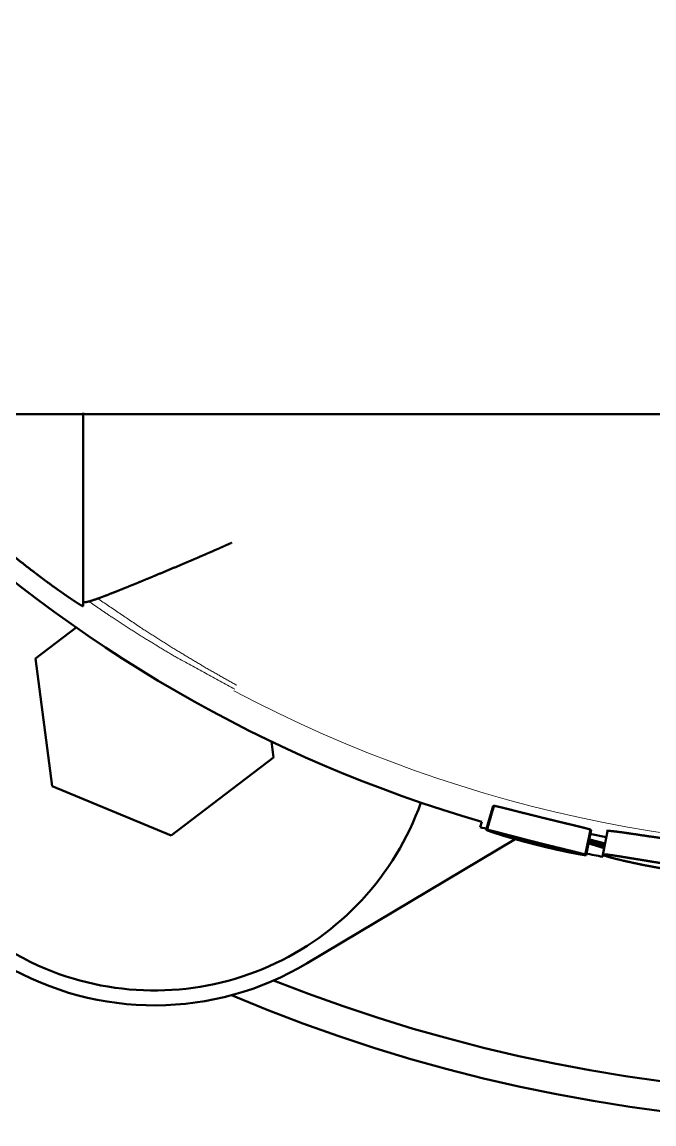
# Paper-space layout 'Layout1' of a CAD drawing. Header units: millimetres. Extents: x 69 to 348, y 30 to 269.
# Drawn here: x 221.08 to 229.57, y 224.98 to 239.8 of the extents above; entities that cross this region are included whole.
import ezdxf

# ---------------------------------------------------------------- set-up
doc = ezdxf.new("R2010")
doc.units = ezdxf.units.MM
doc.layers.add('170', color=7, linetype='Continuous', true_color=0xffffff)

psp = doc.layouts.get("Layout1")

# ---------------------------------------------------------------- linework, layer by layer
at = {"layer": '170', "color": 155, "linetype": 'Continuous', "lineweight": 13}
psp.add_line((221.896, 232), (221.896, 234.531), dxfattribs=at)
at = {"layer": '170', "color": 155, "linetype": 'Continuous', "lineweight": 50}
for p, q in [((221.257, 231.244), (221.803, 231.661)), ((221.48, 229.526), (221.257, 231.244)), ((224.427, 230.127), (224.455, 229.913)), ((224.455, 229.913), (223.079, 228.861)), ((223.079, 228.861), (221.48, 229.526)), ((227.408, 229.262), (227.315, 228.94)), ((227.234, 228.975), (227.255, 229.045)), ((227.327, 228.939), (227.322, 228.923)), ((228.727, 228.937), (228.656, 228.6)), ((228.928, 228.838), (228.705, 228.883)), ((228.727, 228.937), (228.716, 228.936)), ((224.909, 227.145), (227.702, 228.815)), ((228.679, 228.761), (228.899, 228.694)), ((228.684, 228.785), (228.904, 228.718)), ((228.687, 228.803), (228.909, 228.745)), ((228.69, 228.815), (228.911, 228.757))]:
    psp.add_line(p, q, dxfattribs=at)
for centre, radius, start, end in [((232.442, 246.983), 22, 247.125, 52.2806), ((232.442, 246.983), 21.6, 248.3062, 51.0994), ((232.446, 246.856), 18.552, 226.0839, 253.7517), ((222.856, 230.578), 3.8, 138.5787, 247.4), ((222.856, 230.578), 3.8, 247.4, 340.415), ((232.446, 246.856), 18.625, 253.7517, 254.1018), ((232.446, 246.856), 18.625, 258.2398, 258.9657), ((222.856, 230.578), 4, 239.7, 300.874)]:
    psp.add_arc(centre, radius, start, end, dxfattribs=at)
at = {"layer": '170', "color": 155, "linetype": 'Continuous', "lineweight": 13}
for centre, radius, start, end in [((222.856, 230.578), 3.8, 138.5787, 247.4), ((232.446, 246.856), 18.17, 242.0242, 307.8739), ((222.856, 230.578), 3.8, 247.4, 340.415)]:
    psp.add_arc(centre, radius, start, end, dxfattribs=at)
at = {"layer": '170', "color": 155, "linetype": 'Continuous', "lineweight": 50}
for points, knots in [([(244.889, 234.531), (244.172, 234.531), (243.45, 234.531), (241.992, 234.531), (240.51, 234.531), (238.997, 234.531), (237.441, 234.531), (235.83, 234.531), (235.417, 234.531), (235.001, 234.531), (234.168, 234.531), (232.492, 234.531), (231.65, 234.531), (231.228, 234.531), (230.806, 234.531), (229.144, 234.531), (227.533, 234.531), (225.963, 234.531), (225.19, 234.531), (224.426, 234.531), (223.671, 234.531), (222.185, 234.531), (220.725, 234.531), (220.002, 234.531)], [0, 0, 0.028823, 0.057818, 0.116394, 0.175942, 0.236762, 0.299261, 0.363992, 0.380604, 0.397313, 0.430809, 0.498128, 0.531957, 0.548914, 0.5659, 0.632675, 0.697388, 0.760484, 0.791544, 0.822251, 0.852578, 0.912277, 0.970963, 1, 1]), ([(223.896, 232.801), (223.852, 232.781), (223.83, 232.772), (223.808, 232.762), (223.764, 232.742), (223.72, 232.722), (223.633, 232.684), (223.545, 232.646), (223.458, 232.608), (223.372, 232.571), (223.287, 232.535), (223.203, 232.499), (223.038, 232.43), (222.877, 232.363), (222.799, 232.33), (222.722, 232.299), (222.648, 232.268), (222.577, 232.239), (222.508, 232.211), (222.441, 232.184), (222.409, 232.171), (222.378, 232.158), (222.347, 232.146), (222.317, 232.134), (222.207, 232.091), (222.112, 232.055), (222.091, 232.048), (222.071, 232.04), (222.051, 232.034), (222.033, 232.028), (222, 232.017), (221.972, 232.009), (221.929, 232), (221.903, 232)], [0, 0, 0.0224, 0.033616, 0.044816, 0.067178, 0.089507, 0.134005, 0.178314, 0.222377, 0.266012, 0.309064, 0.351554, 0.434795, 0.515571, 0.554976, 0.593518, 0.630814, 0.6668, 0.701473, 0.734774, 0.750906, 0.766678, 0.782086, 0.797072, 0.852046, 0.899052, 0.909545, 0.919531, 0.928994, 0.937921, 0.954003, 0.967714, 0.988256, 1, 1]), ([(221.896, 231.947), (221.89, 231.948), (221.872, 231.958), (221.858, 231.965), (221.842, 231.975), (221.823, 231.987), (221.802, 232.001), (221.778, 232.016), (221.752, 232.034), (221.738, 232.043), (221.724, 232.053), (221.709, 232.063), (221.694, 232.073), (221.662, 232.095), (221.629, 232.118), (221.595, 232.142), (221.558, 232.168), (221.483, 232.222), (221.404, 232.279), (221.364, 232.309), (221.323, 232.34), (221.281, 232.372), (221.239, 232.404), (221.154, 232.469), (221.069, 232.536), (220.982, 232.604), (220.896, 232.674)], [0, 0, 0.004981, 0.021433, 0.034034, 0.049455, 0.06744, 0.087912, 0.110763, 0.135975, 0.149442, 0.163419, 0.177845, 0.192684, 0.223674, 0.256292, 0.290535, 0.326297, 0.401238, 0.479976, 0.520693, 0.56229, 0.604545, 0.647205, 0.733562, 0.821275, 0.910296, 1, 1]), ([(221.903, 232), (221.898, 232.001), (221.896, 232)], [0, 0, 0.704178, 1, 1]), ([(227.419, 229.262), (227.421, 229.262), (227.429, 229.26), (227.438, 229.258), (227.449, 229.256), (227.461, 229.253), (227.49, 229.247), (227.526, 229.238), (227.566, 229.228), (227.611, 229.217), (227.635, 229.211), (227.686, 229.198), (227.768, 229.177), (227.855, 229.155), (227.885, 229.148), (227.945, 229.133), (228.006, 229.118), (228.068, 229.102), (228.13, 229.087), (228.191, 229.072), (228.251, 229.058), (228.31, 229.043), (228.423, 229.016), (228.524, 228.992), (228.569, 228.981), (228.59, 228.976), (228.61, 228.971), (228.628, 228.966), (228.645, 228.962), (228.66, 228.958), (228.674, 228.954), (228.697, 228.948), (228.714, 228.943), (228.716, 228.942)], [0, 0, 0.001846, 0.007529, 0.014524, 0.022801, 0.032273, 0.054828, 0.082044, 0.113291, 0.147992, 0.166602, 0.206063, 0.269105, 0.336298, 0.359326, 0.405784, 0.452834, 0.50047, 0.547899, 0.594788, 0.641123, 0.686824, 0.773381, 0.851388, 0.886378, 0.902388, 0.9174, 0.931433, 0.944457, 0.956454, 0.967337, 0.985266, 0.998053, 1, 1]), ([(228.656, 228.6), (228.653, 228.602), (228.643, 228.606), (228.635, 228.609), (228.626, 228.611), (228.615, 228.615), (228.602, 228.618), (228.572, 228.626), (228.535, 228.635), (228.494, 228.646), (228.448, 228.657), (228.397, 228.669), (228.288, 228.696), (228.199, 228.718), (228.139, 228.733), (228.108, 228.74), (228.047, 228.756), (227.984, 228.772), (227.922, 228.787), (227.861, 228.803), (227.801, 228.819), (227.711, 228.842), (227.654, 228.857), (227.6, 228.871), (227.574, 228.878), (227.524, 228.891), (227.478, 228.903), (227.437, 228.914), (227.418, 228.918), (227.4, 228.923), (227.384, 228.927), (227.37, 228.93), (227.346, 228.935), (227.329, 228.939), (227.323, 228.94), (227.318, 228.94), (227.316, 228.94), (227.315, 228.94)], [0, 0, 0.002914, 0.010684, 0.016434, 0.023508, 0.031856, 0.041391, 0.063924, 0.090988, 0.121973, 0.15627, 0.193706, 0.275225, 0.340891, 0.385932, 0.408667, 0.454504, 0.500857, 0.547151, 0.592867, 0.638, 0.704486, 0.747094, 0.787689, 0.807224, 0.844651, 0.878964, 0.909587, 0.923507, 0.936459, 0.948417, 0.959191, 0.976886, 0.989517, 0.993988, 0.997214, 0.999171, 1, 1]), ([(227.315, 228.94), (227.318, 228.937), (227.327, 228.932), (227.335, 228.929), (227.344, 228.926), (227.355, 228.922), (227.367, 228.917), (227.397, 228.907), (227.433, 228.895), (227.474, 228.882), (227.519, 228.868), (227.544, 228.86), (227.569, 228.853), (227.595, 228.845), (227.622, 228.837), (227.677, 228.821), (227.735, 228.805), (227.765, 228.797), (227.795, 228.788), (227.825, 228.78), (227.856, 228.772), (227.917, 228.756), (227.98, 228.74), (228.042, 228.725), (228.103, 228.709), (228.164, 228.695), (228.224, 228.681), (228.254, 228.674), (228.283, 228.668), (228.312, 228.662), (228.34, 228.656), (228.367, 228.65), (228.393, 228.644), (228.419, 228.639), (228.444, 228.634), (228.491, 228.625), (228.533, 228.617), (228.552, 228.613), (228.569, 228.61), (228.586, 228.607), (228.6, 228.605), (228.625, 228.601), (228.642, 228.599), (228.648, 228.599), (228.652, 228.599), (228.655, 228.599), (228.656, 228.6)], [0, 0, 0.002937, 0.010737, 0.016538, 0.023662, 0.032056, 0.041635, 0.064268, 0.091419, 0.122451, 0.156755, 0.175108, 0.19419, 0.213858, 0.234005, 0.275603, 0.318973, 0.341228, 0.363677, 0.386247, 0.408968, 0.454809, 0.50115, 0.547407, 0.593104, 0.638247, 0.682793, 0.704754, 0.726301, 0.747343, 0.767902, 0.787955, 0.807509, 0.826546, 0.844978, 0.87926, 0.909849, 0.923753, 0.936704, 0.948632, 0.959364, 0.976988, 0.989577, 0.99403, 0.99722, 0.999168, 1, 1]), ([(227.647, 228.844), (227.653, 228.844), (227.671, 228.841), (227.685, 228.838), (227.702, 228.835), (227.711, 228.832), (227.721, 228.83), (227.732, 228.827), (227.744, 228.824), (227.769, 228.818), (227.81, 228.808), (227.825, 228.804), (227.855, 228.797), (227.886, 228.789), (227.95, 228.773), (228.015, 228.756), (228.063, 228.744), (228.095, 228.736), (228.125, 228.728), (228.154, 228.721), (228.169, 228.717), (228.196, 228.71), (228.221, 228.704), (228.243, 228.698), (228.253, 228.695), (228.263, 228.692), (228.279, 228.688), (228.293, 228.684), (228.299, 228.682), (228.304, 228.68), (228.308, 228.679), (228.311, 228.678), (228.315, 228.676), (228.316, 228.675)], [0, 0, 0.008504, 0.034922, 0.055273, 0.080097, 0.094138, 0.109331, 0.125672, 0.143136, 0.180512, 0.242189, 0.264096, 0.309093, 0.355549, 0.451321, 0.547492, 0.61955, 0.666609, 0.712158, 0.756211, 0.77756, 0.818021, 0.855144, 0.88877, 0.904155, 0.918458, 0.943445, 0.963881, 0.97243, 0.979784, 0.985945, 0.990926, 0.997545, 1, 1]), ([(228.316, 228.675), (228.315, 228.674), (228.31, 228.675), (228.307, 228.675), (228.302, 228.675), (228.297, 228.676), (228.292, 228.677), (228.278, 228.679), (228.261, 228.683), (228.241, 228.687), (228.218, 228.691), (228.193, 228.697), (228.165, 228.703), (228.136, 228.71), (228.106, 228.717), (228.075, 228.724), (228.043, 228.732), (228.011, 228.74), (227.979, 228.748), (227.963, 228.752), (227.93, 228.76), (227.914, 228.764), (227.883, 228.773), (227.852, 228.781), (227.837, 228.785), (227.822, 228.789), (227.808, 228.793), (227.794, 228.797), (227.767, 228.805), (227.742, 228.812), (227.731, 228.815), (227.72, 228.819), (227.71, 228.822), (227.7, 228.825), (227.684, 228.83), (227.67, 228.834), (227.665, 228.836), (227.66, 228.838), (227.656, 228.84), (227.653, 228.841), (227.648, 228.843), (227.647, 228.844)], [0, 0, 0.00243, 0.008923, 0.013883, 0.020002, 0.027377, 0.035916, 0.056312, 0.081206, 0.110755, 0.14451, 0.181704, 0.22217, 0.265221, 0.31011, 0.356643, 0.404239, 0.452103, 0.500134, 0.524233, 0.572555, 0.596568, 0.643732, 0.689558, 0.711993, 0.734046, 0.755803, 0.777046, 0.817366, 0.854373, 0.87162, 0.887977, 0.903451, 0.917826, 0.943056, 0.963669, 0.972294, 0.97971, 0.985891, 0.990905, 0.997484, 1, 1]), ([(228.944, 228.92), (228.948, 228.923), (228.954, 228.924), (228.962, 228.924), (228.986, 228.923), (229.022, 228.919), (229.032, 228.918), (229.044, 228.917), (229.057, 228.915), (229.07, 228.914), (229.099, 228.91), (229.131, 228.906), (229.167, 228.901), (229.206, 228.895), (229.248, 228.889), (229.294, 228.882), (229.505, 228.851), (229.564, 228.843), (229.626, 228.834), (229.688, 228.825), (229.752, 228.816), (229.818, 228.807), (229.885, 228.798), (229.918, 228.793), (229.952, 228.789), (230.02, 228.78), (230.158, 228.762), (230.296, 228.745)], [0, 0, 0.00379, 0.007945, 0.013854, 0.031451, 0.057638, 0.065635, 0.074262, 0.083535, 0.093409, 0.114861, 0.138667, 0.164873, 0.193612, 0.22501, 0.258998, 0.415182, 0.459116, 0.50454, 0.551009, 0.598446, 0.646831, 0.696104, 0.721056, 0.746156, 0.796526, 0.897871, 1, 1]), ([(230.255, 228.407), (230.116, 228.425), (229.979, 228.444), (229.911, 228.454), (229.843, 228.464), (229.809, 228.469), (229.776, 228.474), (229.742, 228.479), (229.709, 228.484), (229.581, 228.504), (229.46, 228.524), (229.431, 228.529), (229.374, 228.538), (229.346, 228.543), (229.244, 228.559), (229.197, 228.567), (229.154, 228.574), (229.114, 228.581), (229.077, 228.586), (229.014, 228.596), (228.963, 228.603), (228.953, 228.604), (228.943, 228.605), (228.934, 228.606), (228.926, 228.607), (228.912, 228.608), (228.901, 228.609), (228.887, 228.608), (228.882, 228.606), (228.883, 228.604), (228.886, 228.601), (228.891, 228.598), (228.899, 228.594), (228.924, 228.586), (228.96, 228.574), (228.971, 228.571), (228.983, 228.568), (228.995, 228.564), (229.009, 228.561), (229.039, 228.553), (229.072, 228.544), (229.108, 228.536), (229.147, 228.526), (229.169, 228.521), (229.191, 228.516), (229.214, 228.511), (229.237, 228.506), (229.339, 228.484), (229.451, 228.461), (229.511, 228.45), (229.573, 228.438), (229.637, 228.427), (229.701, 228.416), (229.767, 228.404), (229.835, 228.393), (229.903, 228.383), (229.971, 228.372), (230.11, 228.352), (230.249, 228.333)], [0, 0, 0.050329, 0.100117, 0.124798, 0.149334, 0.161541, 0.173706, 0.185813, 0.197826, 0.244374, 0.288458, 0.299082, 0.319793, 0.329796, 0.366965, 0.383846, 0.399596, 0.414222, 0.42764, 0.450641, 0.468806, 0.472633, 0.476165, 0.479389, 0.482332, 0.487378, 0.491373, 0.496503, 0.498431, 0.499251, 0.500706, 0.502943, 0.506071, 0.515291, 0.528871, 0.533002, 0.537441, 0.542213, 0.54729, 0.55831, 0.570482, 0.583839, 0.598437, 0.606218, 0.614335, 0.622781, 0.63151, 0.668829, 0.709907, 0.731831, 0.754464, 0.77758, 0.801146, 0.825142, 0.849553, 0.874316, 0.899271, 0.949444, 1, 1])]:
    psp.add_open_spline(points, degree=1, knots=knots, dxfattribs=at)
for points in [[(221.896, 232), (221.896, 234.548)], [(221.896, 232), (221.896, 231.947)], [(227.421, 229.27), (227.323, 228.931)], [(228.644, 228.594), (228.716, 228.939)], [(228.645, 228.602), (228.717, 228.947)], [(228.947, 228.937), (228.876, 228.574)]]:
    psp.add_open_spline(points, degree=1, dxfattribs=at)
at = {"layer": '170', "color": 155, "linetype": 'Continuous', "lineweight": 13}
for points, knots in [([(221.974, 232.01), (222.286, 231.797), (222.72, 231.517), (223.149, 231.259), (223.934, 230.832)], [0, 0, 0.164787, 0.390695, 0.60926, 1, 1]), ([(223.961, 230.883), (223.539, 231.122), (223.117, 231.375), (222.685, 231.649), (222.089, 232.053)], [0, 0, 0.219494, 0.442198, 0.674088, 1, 1])]:
    psp.add_open_spline(points, degree=1, knots=knots, dxfattribs=at)

doc.saveas('drawing.dxf')
